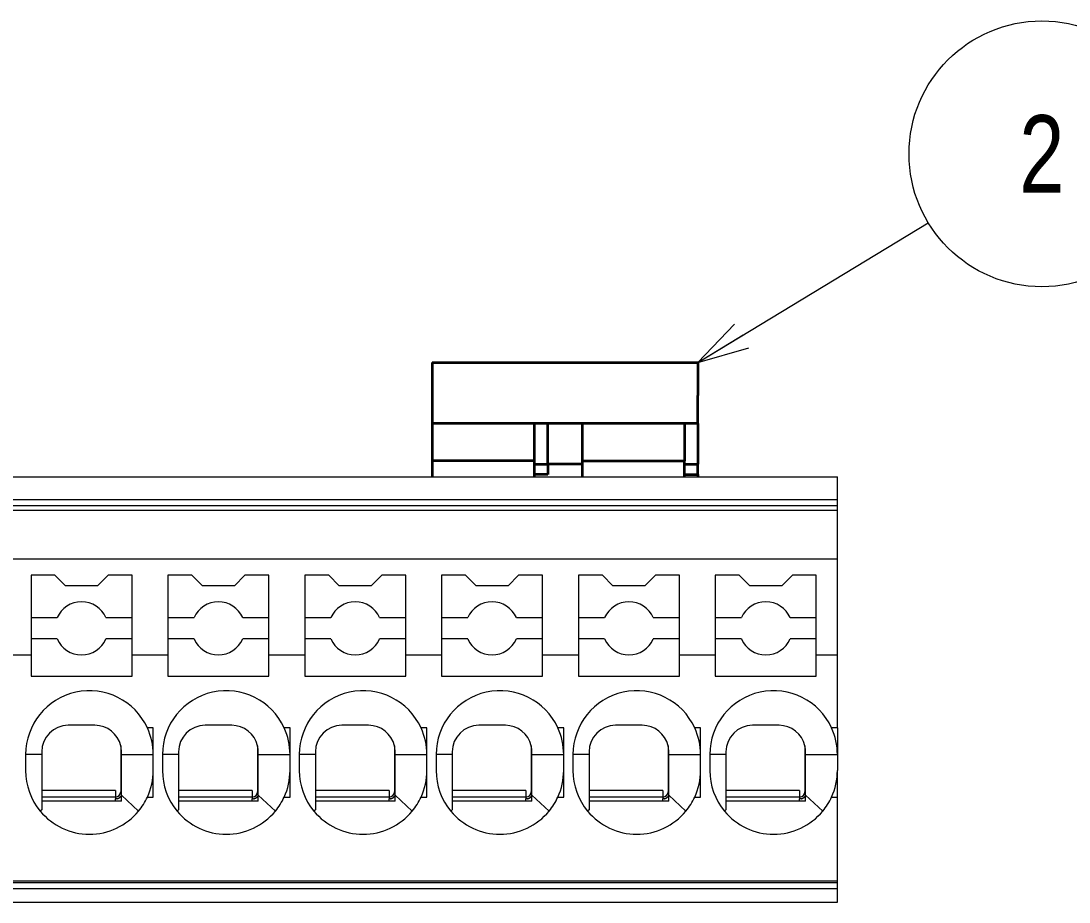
# Model space of a CAD drawing. Header units: millimetres. Extents: x 7 to 413, y 10 to 287.
# Drawn here: x 327.26 to 366.71, y 175.82 to 208.97 of the extents above; entities that cross this region are included whole.
import ezdxf
from ezdxf.enums import TextEntityAlignment as Align

# ---------------------------------------------------------------- set-up
doc = ezdxf.new("R2010")
doc.units = ezdxf.units.MM
doc.layers.add('1', color=7, linetype='Continuous')
doc.layers.add('GR01_バルーン', color=7, linetype='Continuous')
doc.styles.add('HG丸ｺﾞｼｯｸM-PRO', font='')
doc.styles.get('HG丸ｺﾞｼｯｸM-PRO').set_extended_font_data('HG丸ｺﾞｼｯｸM-PRO')

# ---------------------------------------------------------------- blocks, each defined once
blk = doc.blocks.new('FXTIP_ARROW_S')
at = {"color": 0, "linetype": 'Continuous', "lineweight": -2}
for q in [(-0.966, 0.259), (-1, 0), (-0.966, -0.259)]:
    blk.add_line((0, 0), q, dxfattribs=at)
blk = doc.blocks.new('BLKF033')
at = {"layer": '1', "color": 7, "linetype": 'Continuous', "lineweight": 13}
for p, q in [((291.039, 191.819), (357.989, 191.819)), ((357.989, 190.959), (357.989, 191.819)), ((291.039, 190.959), (357.989, 190.959)), ((357.989, 190.743), (357.989, 190.959)), ((291.039, 190.743), (357.989, 190.743)), ((291.039, 190.56), (357.989, 190.56)), ((357.989, 190.56), (357.989, 190.743)), ((357.989, 188.719), (357.989, 190.56)), ((357.989, 188.719), (291.039, 188.719)), ((357.989, 185.112), (357.989, 188.719)), ((328.544, 188.119), (327.644, 188.119)), ((327.644, 188.119), (327.644, 186.519)), ((328.944, 187.719), (328.544, 188.119)), ((330.544, 188.119), (330.144, 187.719)), ((331.444, 188.119), (330.544, 188.119)), ((331.444, 186.519), (331.444, 188.119)), ((332.794, 188.119), (332.794, 186.519)), ((333.694, 188.119), (332.794, 188.119)), ((334.094, 187.719), (333.694, 188.119)), ((335.694, 188.119), (335.294, 187.719)), ((336.594, 188.119), (335.694, 188.119)), ((336.594, 186.519), (336.594, 188.119)), ((337.944, 188.119), (337.944, 186.519)), ((338.844, 188.119), (337.944, 188.119)), ((339.244, 187.719), (338.844, 188.119)), ((340.844, 188.119), (340.444, 187.719)), ((341.744, 188.119), (340.844, 188.119)), ((341.744, 186.519), (341.744, 188.119)), ((343.094, 188.119), (343.094, 186.519)), ((343.994, 188.119), (343.094, 188.119)), ((344.394, 187.719), (343.994, 188.119)), ((345.994, 188.119), (345.594, 187.719)), ((346.894, 188.119), (345.994, 188.119)), ((346.894, 186.519), (346.894, 188.119)), ((348.244, 188.119), (348.244, 186.519)), ((349.144, 188.119), (348.244, 188.119)), ((349.544, 187.719), (349.144, 188.119)), ((351.144, 188.119), (350.744, 187.719)), ((352.044, 188.119), (351.144, 188.119)), ((352.044, 186.519), (352.044, 188.119)), ((353.394, 188.119), (353.394, 186.519)), ((354.294, 188.119), (353.394, 188.119)), ((354.694, 187.719), (354.294, 188.119)), ((356.294, 188.119), (355.894, 187.719)), ((357.194, 188.119), (356.294, 188.119)), ((357.194, 186.519), (357.194, 188.119)), ((330.144, 187.719), (328.944, 187.719)), ((335.294, 187.719), (334.094, 187.719)), ((340.444, 187.719), (339.244, 187.719)), ((345.594, 187.719), (344.394, 187.719)), ((350.744, 187.719), (349.544, 187.719)), ((355.894, 187.719), (354.694, 187.719)), ((327.644, 186.519), (328.627, 186.519)), ((327.644, 186.519), (327.644, 185.719)), ((330.46, 186.519), (331.444, 186.519)), ((331.444, 185.719), (331.444, 186.519)), ((332.794, 186.519), (332.794, 185.719)), ((332.794, 186.519), (333.777, 186.519)), ((335.61, 186.519), (336.594, 186.519)), ((336.594, 185.719), (336.594, 186.519)), ((337.944, 186.519), (337.944, 185.719)), ((337.944, 186.519), (338.927, 186.519)), ((340.76, 186.519), (341.744, 186.519)), ((341.744, 185.719), (341.744, 186.519)), ((343.094, 186.519), (344.077, 186.519)), ((343.094, 186.519), (343.094, 185.719)), ((345.91, 186.519), (346.894, 186.519)), ((346.894, 185.719), (346.894, 186.519)), ((348.244, 186.519), (348.244, 185.719)), ((348.244, 186.519), (349.227, 186.519)), ((351.06, 186.519), (352.044, 186.519)), ((352.044, 185.719), (352.044, 186.519)), ((353.394, 186.519), (353.394, 185.719)), ((353.394, 186.519), (354.377, 186.519)), ((356.21, 186.519), (357.194, 186.519)), ((357.194, 185.719), (357.194, 186.519)), ((328.627, 185.719), (327.644, 185.719)), ((327.644, 185.719), (327.644, 185.112)), ((331.444, 185.719), (330.46, 185.719)), ((331.444, 185.112), (331.444, 185.719)), ((332.794, 185.719), (332.794, 185.112)), ((333.777, 185.719), (332.794, 185.719)), ((336.594, 185.719), (335.61, 185.719)), ((336.594, 185.112), (336.594, 185.719)), ((337.944, 185.719), (337.944, 185.112)), ((338.927, 185.719), (337.944, 185.719)), ((341.744, 185.719), (340.76, 185.719)), ((341.744, 185.112), (341.744, 185.719)), ((343.094, 185.719), (343.094, 185.112)), ((344.077, 185.719), (343.094, 185.719)), ((346.894, 185.719), (345.91, 185.719)), ((346.894, 185.112), (346.894, 185.719)), ((348.244, 185.719), (348.244, 185.112)), ((349.227, 185.719), (348.244, 185.719)), ((352.044, 185.719), (351.06, 185.719)), ((352.044, 185.112), (352.044, 185.719)), ((353.394, 185.719), (353.394, 185.112)), ((354.377, 185.719), (353.394, 185.719)), ((357.194, 185.719), (356.21, 185.719)), ((357.194, 185.112), (357.194, 185.719)), ((327.644, 185.112), (326.294, 185.112)), ((327.644, 185.112), (327.644, 184.319)), ((332.794, 185.112), (331.444, 185.112)), ((331.444, 184.319), (331.444, 185.112)), ((332.794, 185.112), (332.794, 184.319)), ((337.944, 185.112), (336.594, 185.112)), ((336.594, 184.319), (336.594, 185.112)), ((337.944, 185.112), (337.944, 184.319)), ((343.094, 185.112), (341.744, 185.112)), ((341.744, 184.319), (341.744, 185.112)), ((343.094, 185.112), (343.094, 184.319)), ((348.244, 185.112), (346.894, 185.112)), ((346.894, 184.319), (346.894, 185.112)), ((348.244, 185.112), (348.244, 184.319)), ((352.044, 184.319), (352.044, 185.112)), ((353.394, 185.112), (352.044, 185.112)), ((353.394, 185.112), (353.394, 184.319)), ((357.989, 185.112), (357.194, 185.112)), ((357.194, 184.319), (357.194, 185.112)), ((357.989, 182.369), (357.989, 185.112)), ((327.644, 184.319), (331.444, 184.319)), ((332.794, 184.319), (336.594, 184.319)), ((337.944, 184.319), (341.744, 184.319)), ((343.094, 184.319), (346.894, 184.319)), ((348.244, 184.319), (352.044, 184.319)), ((353.394, 184.319), (357.194, 184.319)), ((330.044, 182.469), (329.044, 182.469)), ((332.239, 182.369), (332.02, 182.369)), ((332.239, 181.369), (332.239, 182.369)), ((335.194, 182.469), (334.194, 182.469)), ((337.389, 182.369), (337.17, 182.369)), ((337.389, 181.369), (337.389, 182.369)), ((340.344, 182.469), (339.344, 182.469)), ((342.539, 182.369), (342.32, 182.369)), ((342.539, 181.369), (342.539, 182.369)), ((345.494, 182.469), (344.494, 182.469)), ((347.689, 182.369), (347.47, 182.369)), ((347.689, 181.369), (347.689, 182.369)), ((350.644, 182.469), (349.644, 182.469)), ((352.839, 182.369), (352.62, 182.369)), ((352.839, 181.369), (352.839, 182.369)), ((355.794, 182.469), (354.794, 182.469)), ((357.989, 182.369), (357.77, 182.369)), ((357.989, 182.369), (357.989, 181.369)), ((331.019, 181.691), (331.019, 179.969)), ((336.169, 181.691), (336.169, 179.969)), ((341.319, 181.691), (341.319, 179.969)), ((346.469, 181.691), (346.469, 179.969)), ((351.619, 181.691), (351.619, 179.969)), ((356.769, 181.691), (356.769, 179.969)), ((327.439, 181.369), (327.439, 180.769)), ((328.044, 181.369), (328.044, 180.019)), ((331.044, 179.969), (331.044, 181.369)), ((332.239, 180.769), (332.239, 181.369)), ((332.589, 181.369), (332.589, 180.769)), ((333.194, 181.369), (333.194, 180.019)), ((336.194, 179.969), (336.194, 181.369)), ((337.389, 180.769), (337.389, 181.369)), ((337.739, 181.369), (337.739, 180.769)), ((338.344, 181.369), (338.344, 180.019)), ((341.344, 179.969), (341.344, 181.369)), ((342.539, 180.769), (342.539, 181.369)), ((342.889, 181.369), (342.889, 180.769)), ((343.494, 181.369), (343.494, 180.019)), ((346.494, 179.969), (346.494, 181.369)), ((347.689, 180.769), (347.689, 181.369)), ((348.039, 181.369), (348.039, 180.769)), ((348.644, 181.369), (348.644, 180.019)), ((351.644, 179.969), (351.644, 181.369)), ((352.839, 180.769), (352.839, 181.369)), ((353.189, 181.369), (353.189, 180.769)), ((353.794, 181.369), (353.794, 180.019)), ((356.794, 179.969), (356.794, 181.369)), ((357.989, 181.369), (357.989, 180.769)), ((332.239, 179.769), (332.239, 180.769)), ((337.389, 179.769), (337.389, 180.769)), ((342.539, 179.769), (342.539, 180.769)), ((347.689, 179.769), (347.689, 180.769)), ((352.839, 179.769), (352.839, 180.769)), ((357.989, 179.769), (357.989, 180.769)), ((330.819, 180.019), (328.044, 180.019)), ((328.044, 180.019), (328.044, 179.773)), ((330.819, 180.019), (330.819, 179.773)), ((331.044, 179.969), (331.019, 179.969)), ((331.044, 179.834), (331.044, 179.969)), ((335.969, 180.019), (333.194, 180.019)), ((333.194, 180.019), (333.194, 179.773)), ((335.969, 180.019), (335.969, 179.773)), ((336.194, 179.969), (336.169, 179.969)), ((336.194, 179.834), (336.194, 179.969)), ((341.119, 180.019), (338.344, 180.019)), ((338.344, 180.019), (338.344, 179.773)), ((341.119, 180.019), (341.119, 179.773)), ((341.344, 179.969), (341.319, 179.969)), ((341.344, 179.834), (341.344, 179.969)), ((346.269, 180.019), (343.494, 180.019)), ((343.494, 180.019), (343.494, 179.773)), ((346.269, 180.019), (346.269, 179.773)), ((346.494, 179.969), (346.469, 179.969)), ((346.494, 179.834), (346.494, 179.969)), ((351.419, 180.019), (348.644, 180.019)), ((348.644, 180.019), (348.644, 179.773)), ((351.419, 180.019), (351.419, 179.773)), ((351.644, 179.969), (351.619, 179.969)), ((351.644, 179.834), (351.644, 179.969)), ((356.569, 180.019), (353.794, 180.019)), ((353.794, 180.019), (353.794, 179.773)), ((356.569, 180.019), (356.569, 179.773)), ((356.794, 179.969), (356.769, 179.969)), ((356.794, 179.834), (356.794, 179.969)), ((328.044, 179.773), (328.044, 179.769)), ((330.819, 179.769), (328.044, 179.769)), ((328.044, 179.769), (328.044, 179.619)), ((328.044, 179.619), (328.044, 179.291)), ((330.819, 179.619), (328.044, 179.619)), ((330.819, 179.773), (330.819, 179.769)), ((330.819, 179.769), (330.819, 179.7)), ((331.044, 179.619), (330.819, 179.619)), ((331.044, 179.822), (331.044, 179.834)), ((331.689, 179.24), (331.044, 179.834)), ((331.044, 179.619), (331.044, 179.822)), ((332.02, 179.769), (332.239, 179.769)), ((333.194, 179.773), (333.194, 179.769)), ((335.969, 179.769), (333.194, 179.769)), ((333.194, 179.769), (333.194, 179.619)), ((333.194, 179.619), (333.194, 179.291)), ((335.969, 179.619), (333.194, 179.619)), ((335.969, 179.773), (335.969, 179.769)), ((335.969, 179.769), (335.969, 179.7)), ((336.194, 179.619), (335.969, 179.619)), ((336.194, 179.822), (336.194, 179.834)), ((336.839, 179.24), (336.194, 179.834)), ((336.194, 179.619), (336.194, 179.822)), ((337.17, 179.769), (337.389, 179.769)), ((338.344, 179.773), (338.344, 179.769)), ((341.119, 179.769), (338.344, 179.769)), ((338.344, 179.769), (338.344, 179.619)), ((338.344, 179.619), (338.344, 179.291)), ((341.119, 179.619), (338.344, 179.619)), ((341.119, 179.773), (341.119, 179.769)), ((341.119, 179.769), (341.119, 179.7)), ((341.344, 179.619), (341.119, 179.619)), ((341.344, 179.822), (341.344, 179.834)), ((341.989, 179.24), (341.344, 179.834)), ((341.344, 179.619), (341.344, 179.822)), ((342.32, 179.769), (342.539, 179.769)), ((343.494, 179.773), (343.494, 179.769)), ((346.269, 179.769), (343.494, 179.769)), ((343.494, 179.769), (343.494, 179.619)), ((346.269, 179.619), (343.494, 179.619)), ((343.494, 179.619), (343.494, 179.291)), ((346.269, 179.773), (346.269, 179.769)), ((346.269, 179.769), (346.269, 179.7)), ((346.494, 179.619), (346.269, 179.619)), ((346.494, 179.822), (346.494, 179.834)), ((347.139, 179.24), (346.494, 179.834)), ((346.494, 179.619), (346.494, 179.822)), ((347.47, 179.769), (347.689, 179.769)), ((348.644, 179.773), (348.644, 179.769)), ((351.419, 179.769), (348.644, 179.769)), ((348.644, 179.769), (348.644, 179.619)), ((348.644, 179.619), (348.644, 179.291)), ((351.419, 179.619), (348.644, 179.619)), ((351.419, 179.773), (351.419, 179.769)), ((351.419, 179.769), (351.419, 179.7)), ((351.644, 179.619), (351.419, 179.619)), ((351.644, 179.822), (351.644, 179.834)), ((352.289, 179.24), (351.644, 179.834)), ((351.644, 179.619), (351.644, 179.822)), ((352.62, 179.769), (352.839, 179.769)), ((353.794, 179.773), (353.794, 179.769)), ((356.569, 179.769), (353.794, 179.769)), ((353.794, 179.769), (353.794, 179.619)), ((353.794, 179.619), (353.794, 179.291)), ((356.569, 179.619), (353.794, 179.619)), ((356.569, 179.773), (356.569, 179.769)), ((356.569, 179.769), (356.569, 179.7)), ((356.794, 179.619), (356.569, 179.619)), ((356.794, 179.822), (356.794, 179.834)), ((357.439, 179.24), (356.794, 179.834)), ((356.794, 179.619), (356.794, 179.822)), ((357.77, 179.769), (357.989, 179.769)), ((357.989, 176.611), (357.989, 179.769)), ((328.044, 179.291), (327.989, 179.24)), ((333.194, 179.291), (333.139, 179.24)), ((338.344, 179.291), (338.289, 179.24)), ((343.494, 179.291), (343.439, 179.24)), ((348.644, 179.291), (348.589, 179.24)), ((353.794, 179.291), (353.739, 179.24)), ((291.039, 176.611), (357.989, 176.611)), ((291.039, 176.548), (357.989, 176.548)), ((291.039, 176.333), (357.989, 176.333)), ((357.989, 176.548), (357.989, 176.611)), ((357.989, 176.333), (357.989, 176.548)), ((357.989, 175.819), (357.989, 176.333)), ((291.039, 175.819), (357.989, 175.819))]:
    blk.add_line(p, q, dxfattribs=at)
at = {"layer": '1', "color": 2, "linetype": 'Continuous', "lineweight": 13}
for p, q in [((328.044, 181.369), (327.439, 181.369)), ((331.044, 181.369), (332.239, 181.369)), ((333.194, 181.369), (332.589, 181.369)), ((336.194, 181.369), (337.389, 181.369)), ((338.344, 181.369), (337.739, 181.369)), ((341.344, 181.369), (342.539, 181.369)), ((343.494, 181.369), (342.889, 181.369)), ((346.494, 181.369), (347.689, 181.369)), ((348.644, 181.369), (348.039, 181.369)), ((351.644, 181.369), (352.839, 181.369)), ((353.794, 181.369), (353.189, 181.369)), ((356.794, 181.369), (357.989, 181.369)), ((328.044, 179.773), (330.819, 179.773)), ((333.194, 179.773), (335.969, 179.773)), ((338.344, 179.773), (341.119, 179.773)), ((343.494, 179.773), (346.269, 179.773)), ((348.644, 179.773), (351.419, 179.773)), ((353.794, 179.773), (356.569, 179.773))]:
    blk.add_line(p, q, dxfattribs=at)
at = {"layer": '1', "color": 7, "linetype": 'Continuous', "lineweight": 13}
for centre, radius, start, end in [((329.544, 186.119), 1, 23.5782, 156.4218), ((334.694, 186.119), 1, 23.5782, 156.4218), ((339.844, 186.119), 1, 23.5782, 156.4218), ((344.994, 186.119), 1, 23.5782, 156.4218), ((350.144, 186.119), 1, 23.5782, 156.4218), ((355.294, 186.119), 1, 23.5782, 156.4218), ((329.544, 186.119), 1, 203.5782, 336.4218), ((334.694, 186.119), 1, 203.5782, 336.4218), ((339.844, 186.119), 1, 203.5782, 336.4218), ((344.994, 186.119), 1, 203.5782, 336.4218), ((350.144, 186.119), 1, 203.5782, 336.4218), ((355.294, 186.119), 1, 203.5782, 336.4218), ((329.839, 181.369), 2.4, 24.6243, 180), ((334.989, 181.369), 2.4, 24.6243, 180), ((340.139, 181.369), 2.4, 24.6243, 180), ((345.289, 181.369), 2.4, 24.6243, 180), ((350.439, 181.369), 2.4, 24.6243, 180), ((355.589, 181.369), 2.4, 24.6243, 180), ((329.044, 181.469), 1, 90, 180), ((330.044, 181.469), 1, 12.8386, 90), ((329.839, 181.369), 2.4, 0, 24.6243), ((334.194, 181.469), 1, 90, 180), ((335.194, 181.469), 1, 12.8386, 90), ((334.989, 181.369), 2.4, 0, 24.6243), ((339.344, 181.469), 1, 90, 180), ((340.344, 181.469), 1, 12.8386, 90), ((340.139, 181.369), 2.4, 0, 24.6243), ((344.494, 181.469), 1, 90, 180), ((345.494, 181.469), 1, 12.8386, 90), ((345.289, 181.369), 2.4, 0, 24.6243), ((349.644, 181.469), 1, 90, 180), ((350.644, 181.469), 1, 12.8386, 90), ((350.439, 181.369), 2.4, 0, 24.6243), ((354.794, 181.469), 1, 90, 180), ((355.794, 181.469), 1, 12.8386, 90), ((355.589, 181.369), 2.4, 0, 24.6243), ((330.044, 181.469), 1, 0, 12.8386), ((335.194, 181.469), 1, 0, 12.8386), ((340.344, 181.469), 1, 0, 12.8386), ((345.494, 181.469), 1, 0, 12.8386), ((350.644, 181.469), 1, 0, 12.8386), ((355.794, 181.469), 1, 0, 12.8386), ((329.839, 180.769), 2.4, 180, 219.5698), ((329.839, 180.769), 2.4, 335.3757, 0), ((334.989, 180.769), 2.4, 180, 219.5698), ((334.989, 180.769), 2.4, 335.3757, 0), ((340.139, 180.769), 2.4, 180, 219.5698), ((340.139, 180.769), 2.4, 335.3757, 0), ((345.289, 180.769), 2.4, 180, 219.5698), ((345.289, 180.769), 2.4, 335.3757, 0), ((350.439, 180.769), 2.4, 180, 219.5698), ((350.439, 180.769), 2.4, 335.3757, 0), ((355.589, 180.769), 2.4, 180, 219.5698), ((355.589, 180.769), 2.4, 335.3757, 0), ((330.819, 179.969), 0.2, 270, 0), ((335.969, 179.969), 0.2, 270, 0), ((341.119, 179.969), 0.2, 270, 0), ((346.269, 179.969), 0.2, 270, 0), ((351.419, 179.969), 0.2, 270, 0), ((356.569, 179.969), 0.2, 270, 0), ((329.839, 180.769), 2.4, 320.4302, 335.3757), ((334.989, 180.769), 2.4, 320.4302, 335.3757), ((340.139, 180.769), 2.4, 320.4302, 335.3757), ((345.289, 180.769), 2.4, 320.4302, 335.3757), ((350.439, 180.769), 2.4, 320.4302, 335.3757), ((355.589, 180.769), 2.4, 320.4302, 335.3757), ((329.839, 180.769), 2.4, 219.5698, 320.4302), ((334.989, 180.769), 2.4, 219.5698, 320.4302), ((340.139, 180.769), 2.4, 219.5698, 320.4302), ((345.289, 180.769), 2.4, 219.5698, 320.4302), ((350.439, 180.769), 2.4, 219.5698, 320.4302), ((355.589, 180.769), 2.4, 219.5698, 320.4302)]:
    blk.add_arc(centre, radius, start, end, dxfattribs=at)
for points, knots in [([(328.044, 181.469), (328.044, 181.461), (328.044, 181.444), (328.044, 181.419), (328.044, 181.394), (328.044, 181.377), (328.044, 181.369)], [0, 0, 0, 0, 0.02490892, 0.04986087, 0.07492311, 0.1, 0.1, 0.1, 0.1]), ([(331.044, 181.369), (331.044, 181.378), (331.044, 181.394), (331.044, 181.419), (331.044, 181.444), (331.044, 181.461), (331.044, 181.469)], [0, 0, 0, 0, 0.02513732, 0.05024204, 0.07516802, 0.1, 0.1, 0.1, 0.1]), ([(333.194, 181.469), (333.194, 181.461), (333.194, 181.444), (333.194, 181.419), (333.194, 181.394), (333.194, 181.377), (333.194, 181.369)], [0, 0, 0, 0, 0.02490892, 0.04986087, 0.07492311, 0.1, 0.1, 0.1, 0.1]), ([(336.194, 181.369), (336.194, 181.378), (336.194, 181.394), (336.194, 181.419), (336.194, 181.444), (336.194, 181.461), (336.194, 181.469)], [0, 0, 0, 0, 0.02513732, 0.05024204, 0.07516802, 0.1, 0.1, 0.1, 0.1]), ([(338.344, 181.469), (338.344, 181.461), (338.344, 181.444), (338.344, 181.419), (338.344, 181.394), (338.344, 181.377), (338.344, 181.369)], [0, 0, 0, 0, 0.02490892, 0.04986087, 0.07492311, 0.1, 0.1, 0.1, 0.1]), ([(341.344, 181.369), (341.344, 181.378), (341.344, 181.394), (341.344, 181.419), (341.344, 181.444), (341.344, 181.461), (341.344, 181.469)], [0, 0, 0, 0, 0.02513732, 0.05024204, 0.07516802, 0.1, 0.1, 0.1, 0.1]), ([(343.494, 181.469), (343.494, 181.461), (343.494, 181.444), (343.494, 181.419), (343.494, 181.394), (343.494, 181.377), (343.494, 181.369)], [0, 0, 0, 0, 0.02490892, 0.04986087, 0.07492311, 0.1, 0.1, 0.1, 0.1]), ([(346.494, 181.369), (346.494, 181.378), (346.494, 181.394), (346.494, 181.419), (346.494, 181.444), (346.494, 181.461), (346.494, 181.469)], [0, 0, 0, 0, 0.02513732, 0.05024204, 0.07516802, 0.1, 0.1, 0.1, 0.1]), ([(348.644, 181.469), (348.644, 181.461), (348.644, 181.444), (348.644, 181.419), (348.644, 181.394), (348.644, 181.377), (348.644, 181.369)], [0, 0, 0, 0, 0.02490892, 0.04986087, 0.07492311, 0.1, 0.1, 0.1, 0.1]), ([(351.644, 181.369), (351.644, 181.378), (351.644, 181.394), (351.644, 181.419), (351.644, 181.444), (351.644, 181.461), (351.644, 181.469)], [0, 0, 0, 0, 0.02513732, 0.05024204, 0.07516802, 0.1, 0.1, 0.1, 0.1]), ([(353.794, 181.469), (353.794, 181.461), (353.794, 181.444), (353.794, 181.419), (353.794, 181.394), (353.794, 181.377), (353.794, 181.369)], [0, 0, 0, 0, 0.02490892, 0.04986087, 0.07492311, 0.1, 0.1, 0.1, 0.1]), ([(356.794, 181.369), (356.794, 181.378), (356.794, 181.394), (356.794, 181.419), (356.794, 181.444), (356.794, 181.461), (356.794, 181.469)], [0, 0, 0, 0, 0.02513732, 0.05024204, 0.07516802, 0.1, 0.1, 0.1, 0.1]), ([(330.871, 179.705), (330.866, 179.704), (330.858, 179.703), (330.847, 179.702), (330.838, 179.701), (330.833, 179.701), (330.828, 179.7), (330.825, 179.7), (330.822, 179.7), (330.82, 179.7), (330.819, 179.7)], [0, 0, 0, 0, 0.01384211, 0.02609884, 0.03273761, 0.0391508, 0.04267388, 0.04567695, 0.04946431, 0.05220161, 0.05220161, 0.05220161, 0.05220161]), ([(330.871, 179.705), (330.871, 179.705), (330.871, 179.705), (330.873, 179.706), (330.877, 179.706), (330.882, 179.708), (330.888, 179.709), (330.894, 179.711), (330.9, 179.712), (330.905, 179.714), (330.911, 179.716), (330.916, 179.718), (330.921, 179.72), (330.927, 179.723), (330.932, 179.725), (330.937, 179.728), (330.943, 179.73), (330.949, 179.733), (330.954, 179.736), (330.959, 179.74), (330.965, 179.743), (330.97, 179.746), (330.975, 179.75), (330.98, 179.754), (330.985, 179.757), (330.99, 179.761), (330.995, 179.765), (330.999, 179.77), (331.004, 179.774), (331.008, 179.778), (331.013, 179.783), (331.017, 179.787), (331.021, 179.792), (331.025, 179.797), (331.029, 179.801), (331.033, 179.806), (331.037, 179.811), (331.04, 179.816), (331.043, 179.82), (331.044, 179.822)], [0, 0, 0, 0, 0.0001011, 0.0002022, 0.0061405, 0.0120787, 0.018017, 0.0239553, 0.0298936, 0.0358319, 0.0415563, 0.0472808, 0.0530052, 0.0587296, 0.0644541, 0.0706959, 0.0769378, 0.0831796, 0.0894214, 0.0956632, 0.1019051, 0.1081469, 0.1143887, 0.1206305, 0.1268724, 0.1331142, 0.1393561, 0.1455979, 0.1518397, 0.1580816, 0.1643234, 0.1705652, 0.1768071, 0.1830489, 0.1892908, 0.1955326, 0.2017744, 0.2080162, 0.2142581, 0.2142581, 0.2142581, 0.2142581]), ([(336.021, 179.705), (336.016, 179.704), (336.008, 179.703), (335.997, 179.702), (335.988, 179.701), (335.983, 179.701), (335.979, 179.7), (335.977, 179.7), (335.974, 179.7), (335.972, 179.7), (335.97, 179.7), (335.969, 179.7)], [0, 0, 0, 0, 0.01384211, 0.02609884, 0.03273761, 0.0391508, 0.04215779, 0.04444388, 0.04567696, 0.04946432, 0.05220162, 0.05220162, 0.05220162, 0.05220162]), ([(336.021, 179.705), (336.021, 179.705), (336.021, 179.705), (336.023, 179.706), (336.027, 179.706), (336.032, 179.708), (336.038, 179.709), (336.044, 179.711), (336.05, 179.712), (336.055, 179.714), (336.061, 179.716), (336.066, 179.718), (336.071, 179.72), (336.077, 179.723), (336.082, 179.725), (336.087, 179.728), (336.093, 179.73), (336.099, 179.733), (336.104, 179.736), (336.109, 179.74), (336.115, 179.743), (336.12, 179.746), (336.125, 179.75), (336.13, 179.754), (336.135, 179.757), (336.14, 179.761), (336.145, 179.765), (336.149, 179.77), (336.154, 179.774), (336.158, 179.778), (336.163, 179.783), (336.167, 179.787), (336.171, 179.792), (336.175, 179.797), (336.179, 179.801), (336.183, 179.806), (336.187, 179.811), (336.19, 179.816), (336.193, 179.82), (336.194, 179.822)], [0, 0, 0, 0, 0.0001011, 0.0002022, 0.0061405, 0.0120787, 0.018017, 0.0239553, 0.0298936, 0.0358319, 0.0415563, 0.0472808, 0.0530052, 0.0587296, 0.0644541, 0.0706959, 0.0769378, 0.0831796, 0.0894214, 0.0956632, 0.1019051, 0.1081469, 0.1143887, 0.1206305, 0.1268724, 0.1331142, 0.1393561, 0.1455979, 0.1518397, 0.1580816, 0.1643234, 0.1705652, 0.1768071, 0.1830489, 0.1892908, 0.1955326, 0.2017744, 0.2080162, 0.2142581, 0.2142581, 0.2142581, 0.2142581]), ([(341.171, 179.705), (341.166, 179.704), (341.158, 179.703), (341.147, 179.702), (341.138, 179.701), (341.133, 179.701), (341.129, 179.7), (341.127, 179.7), (341.124, 179.7), (341.122, 179.7), (341.12, 179.7), (341.119, 179.7)], [0, 0, 0, 0, 0.01384211, 0.02609884, 0.03273761, 0.0391508, 0.04215779, 0.04444388, 0.04567696, 0.04946432, 0.05220162, 0.05220162, 0.05220162, 0.05220162]), ([(341.171, 179.705), (341.171, 179.705), (341.171, 179.705), (341.173, 179.706), (341.177, 179.706), (341.182, 179.708), (341.188, 179.709), (341.194, 179.711), (341.2, 179.712), (341.205, 179.714), (341.211, 179.716), (341.216, 179.718), (341.221, 179.72), (341.227, 179.723), (341.232, 179.725), (341.237, 179.728), (341.243, 179.73), (341.249, 179.733), (341.254, 179.736), (341.259, 179.74), (341.265, 179.743), (341.27, 179.746), (341.275, 179.75), (341.28, 179.754), (341.285, 179.757), (341.29, 179.761), (341.295, 179.765), (341.299, 179.77), (341.304, 179.774), (341.308, 179.778), (341.313, 179.783), (341.317, 179.787), (341.321, 179.792), (341.325, 179.797), (341.329, 179.801), (341.333, 179.806), (341.337, 179.811), (341.34, 179.816), (341.343, 179.82), (341.344, 179.822)], [0, 0, 0, 0, 0.0001011, 0.0002022, 0.0061405, 0.0120787, 0.018017, 0.0239553, 0.0298936, 0.0358319, 0.0415563, 0.0472808, 0.0530052, 0.0587296, 0.0644541, 0.0706959, 0.0769378, 0.0831796, 0.0894214, 0.0956632, 0.1019051, 0.1081469, 0.1143887, 0.1206305, 0.1268724, 0.1331142, 0.1393561, 0.1455979, 0.1518397, 0.1580816, 0.1643234, 0.1705652, 0.1768071, 0.1830489, 0.1892908, 0.1955326, 0.2017744, 0.2080162, 0.2142581, 0.2142581, 0.2142581, 0.2142581]), ([(346.321, 179.705), (346.316, 179.704), (346.308, 179.703), (346.297, 179.702), (346.288, 179.701), (346.283, 179.701), (346.278, 179.7), (346.275, 179.7), (346.272, 179.7), (346.27, 179.7), (346.269, 179.7)], [0, 0, 0, 0, 0.01384211, 0.02609884, 0.03273761, 0.0391508, 0.04267388, 0.04567695, 0.04946431, 0.05220161, 0.05220161, 0.05220161, 0.05220161]), ([(346.321, 179.705), (346.321, 179.705), (346.321, 179.705), (346.323, 179.706), (346.327, 179.706), (346.332, 179.708), (346.338, 179.709), (346.344, 179.711), (346.35, 179.712), (346.355, 179.714), (346.361, 179.716), (346.366, 179.718), (346.371, 179.72), (346.377, 179.723), (346.382, 179.725), (346.387, 179.728), (346.393, 179.73), (346.399, 179.733), (346.404, 179.736), (346.409, 179.74), (346.415, 179.743), (346.42, 179.746), (346.425, 179.75), (346.43, 179.754), (346.435, 179.757), (346.44, 179.761), (346.445, 179.765), (346.449, 179.77), (346.454, 179.774), (346.458, 179.778), (346.463, 179.783), (346.467, 179.787), (346.471, 179.792), (346.475, 179.797), (346.479, 179.801), (346.483, 179.806), (346.487, 179.811), (346.49, 179.816), (346.493, 179.82), (346.494, 179.822)], [0, 0, 0, 0, 0.0001011, 0.0002022, 0.0061405, 0.0120787, 0.018017, 0.0239553, 0.0298936, 0.0358319, 0.0415563, 0.0472808, 0.0530052, 0.0587296, 0.0644541, 0.0706959, 0.0769378, 0.0831796, 0.0894214, 0.0956632, 0.1019051, 0.1081469, 0.1143887, 0.1206305, 0.1268724, 0.1331142, 0.1393561, 0.1455979, 0.1518397, 0.1580816, 0.1643234, 0.1705652, 0.1768071, 0.1830489, 0.1892908, 0.1955326, 0.2017744, 0.2080162, 0.2142581, 0.2142581, 0.2142581, 0.2142581]), ([(351.471, 179.705), (351.466, 179.704), (351.458, 179.703), (351.447, 179.702), (351.438, 179.701), (351.433, 179.701), (351.429, 179.7), (351.427, 179.7), (351.424, 179.7), (351.422, 179.7), (351.42, 179.7), (351.419, 179.7)], [0, 0, 0, 0, 0.01384211, 0.02609884, 0.03273761, 0.0391508, 0.04215779, 0.04444388, 0.04567696, 0.04946432, 0.05220162, 0.05220162, 0.05220162, 0.05220162]), ([(351.471, 179.705), (351.471, 179.705), (351.471, 179.705), (351.473, 179.706), (351.477, 179.706), (351.482, 179.708), (351.488, 179.709), (351.494, 179.711), (351.5, 179.712), (351.505, 179.714), (351.511, 179.716), (351.516, 179.718), (351.521, 179.72), (351.527, 179.723), (351.532, 179.725), (351.537, 179.728), (351.543, 179.73), (351.549, 179.733), (351.554, 179.736), (351.559, 179.74), (351.565, 179.743), (351.57, 179.746), (351.575, 179.75), (351.58, 179.754), (351.585, 179.757), (351.59, 179.761), (351.595, 179.765), (351.599, 179.77), (351.604, 179.774), (351.608, 179.778), (351.613, 179.783), (351.617, 179.787), (351.621, 179.792), (351.625, 179.797), (351.629, 179.801), (351.633, 179.806), (351.637, 179.811), (351.64, 179.816), (351.643, 179.82), (351.644, 179.822)], [0, 0, 0, 0, 0.0001011, 0.0002022, 0.0061405, 0.0120787, 0.018017, 0.0239553, 0.0298936, 0.0358319, 0.0415563, 0.0472808, 0.0530052, 0.0587296, 0.0644541, 0.0706959, 0.0769378, 0.0831796, 0.0894214, 0.0956632, 0.1019051, 0.1081469, 0.1143887, 0.1206305, 0.1268724, 0.1331142, 0.1393561, 0.1455979, 0.1518397, 0.1580816, 0.1643234, 0.1705652, 0.1768071, 0.1830489, 0.1892908, 0.1955326, 0.2017744, 0.2080162, 0.2142581, 0.2142581, 0.2142581, 0.2142581]), ([(356.621, 179.705), (356.616, 179.704), (356.608, 179.703), (356.597, 179.702), (356.588, 179.701), (356.583, 179.701), (356.579, 179.7), (356.577, 179.7), (356.574, 179.7), (356.572, 179.7), (356.57, 179.7), (356.569, 179.7)], [0, 0, 0, 0, 0.01384211, 0.02609884, 0.03273761, 0.0391508, 0.04215779, 0.04444388, 0.04567696, 0.04946432, 0.05220162, 0.05220162, 0.05220162, 0.05220162]), ([(356.621, 179.705), (356.621, 179.705), (356.621, 179.705), (356.623, 179.706), (356.627, 179.706), (356.632, 179.708), (356.638, 179.709), (356.644, 179.711), (356.65, 179.712), (356.655, 179.714), (356.661, 179.716), (356.666, 179.718), (356.671, 179.72), (356.677, 179.723), (356.682, 179.725), (356.687, 179.728), (356.693, 179.73), (356.699, 179.733), (356.704, 179.736), (356.709, 179.74), (356.715, 179.743), (356.72, 179.746), (356.725, 179.75), (356.73, 179.754), (356.735, 179.757), (356.74, 179.761), (356.745, 179.765), (356.749, 179.77), (356.754, 179.774), (356.758, 179.778), (356.763, 179.783), (356.767, 179.787), (356.771, 179.792), (356.775, 179.797), (356.779, 179.801), (356.783, 179.806), (356.787, 179.811), (356.79, 179.816), (356.793, 179.82), (356.794, 179.822)], [0, 0, 0, 0, 0.0001011, 0.0002022, 0.0061405, 0.0120787, 0.018017, 0.0239553, 0.0298936, 0.0358319, 0.0415563, 0.0472808, 0.0530052, 0.0587296, 0.0644541, 0.0706959, 0.0769378, 0.0831796, 0.0894214, 0.0956632, 0.1019051, 0.1081469, 0.1143887, 0.1206305, 0.1268724, 0.1331142, 0.1393561, 0.1455979, 0.1518397, 0.1580816, 0.1643234, 0.1705652, 0.1768071, 0.1830489, 0.1892908, 0.1955326, 0.2017744, 0.2080162, 0.2142581, 0.2142581, 0.2142581, 0.2142581])]:
    blk.add_open_spline(points, degree=3, knots=knots, dxfattribs=at)
at = {"layer": '1', "color": 2, "linetype": 'Continuous', "lineweight": 13}
for points in [[(330.819, 179.619), (330.819, 179.626), (330.819, 179.639), (330.819, 179.66), (330.819, 179.68), (330.819, 179.693), (330.819, 179.7)], [(335.969, 179.619), (335.969, 179.626), (335.969, 179.639), (335.969, 179.66), (335.969, 179.68), (335.969, 179.693), (335.969, 179.7)], [(341.119, 179.619), (341.119, 179.626), (341.119, 179.639), (341.119, 179.66), (341.119, 179.68), (341.119, 179.693), (341.119, 179.7)], [(346.269, 179.619), (346.269, 179.626), (346.269, 179.639), (346.269, 179.66), (346.269, 179.68), (346.269, 179.693), (346.269, 179.7)], [(351.419, 179.619), (351.419, 179.626), (351.419, 179.639), (351.419, 179.66), (351.419, 179.68), (351.419, 179.693), (351.419, 179.7)], [(356.569, 179.619), (356.569, 179.626), (356.569, 179.639), (356.569, 179.66), (356.569, 179.68), (356.569, 179.693), (356.569, 179.7)]]:
    blk.add_open_spline(points, degree=3, knots=[0, 0, 0, 0, 0.02023482, 0.04046964, 0.06070446, 0.08093928, 0.08093928, 0.08093928, 0.08093928], dxfattribs=at)
blk = doc.blocks.new('BLKF032')
at = {"layer": '1', "color": 7, "linetype": 'Continuous', "lineweight": 35}
for p, q in [((342.739, 196.119), (352.739, 196.119)), ((342.739, 196.119), (342.739, 194.879)), ((352.739, 196.119), (352.739, 194.879)), ((342.739, 194.879), (342.739, 194.232)), ((352.739, 194.232), (352.739, 194.879)), ((342.739, 194.232), (342.739, 193.819)), ((352.739, 193.819), (352.739, 194.232)), ((352.739, 193.819), (342.739, 193.819)), ((342.739, 193.819), (342.739, 192.419)), ((346.589, 192.419), (346.589, 193.819)), ((347.089, 192.299), (347.089, 193.819)), ((348.389, 193.819), (348.389, 192.419)), ((352.239, 193.819), (352.239, 192.419)), ((352.739, 193.819), (352.739, 192.299)), ((346.589, 192.419), (342.739, 192.419)), ((342.739, 192.419), (342.739, 191.819)), ((346.589, 191.819), (346.589, 192.419)), ((346.589, 192.299), (347.089, 192.299)), ((347.089, 192.311), (348.389, 192.311)), ((347.089, 192.299), (347.089, 191.904)), ((348.389, 192.419), (352.239, 192.419)), ((348.389, 192.419), (348.389, 191.819)), ((352.239, 191.819), (352.239, 192.419)), ((352.239, 192.299), (352.739, 192.299)), ((352.739, 191.904), (352.739, 192.299)), ((347.089, 191.904), (346.589, 191.904)), ((352.239, 191.904), (352.739, 191.904)), ((352.739, 191.904), (352.739, 191.819))]:
    blk.add_line(p, q, dxfattribs=at)
at = {"layer": '1', "color": 7, "linetype": 'Continuous', "lineweight": 13}
blk.add_blockref('BLKF033', (0, 0), dxfattribs=at)

msp = doc.modelspace()

# ---------------------------------------------------------------- linework, layer by layer
at = {"layer": 'GR01_バルーン', "color": 7, "linetype": 'Continuous', "lineweight": 13}
msp.add_line((352.739, 196.119), (361.41, 201.378), dxfattribs=at)
msp.add_circle((365.685, 203.971), 5, dxfattribs=at)

# ---------------------------------------------------------------- block references
at = {"layer": '1', "color": 7, "linetype": 'Continuous', "lineweight": 35}
msp.add_blockref('BLKF032', (0, 0), dxfattribs=at)
at = {"layer": 'GR01_バルーン', "color": 7, "linetype": 'Continuous', "lineweight": 13, "xscale": 2, "yscale": 2, "rotation": 211.2361090031378}
msp.add_blockref('FXTIP_ARROW_S', (352.739, 196.119), dxfattribs=at)

# ---------------------------------------------------------------- texts
at = {"layer": 'GR01_バルーン', "color": 7, "linetype": 'Continuous', "lineweight": 13, "style": 'HG丸ｺﾞｼｯｸM-PRO', "width": 0.784542}
msp.add_text('2', height=2.909, rotation=0, dxfattribs=at).set_placement((365.685, 203.971), align=Align.MIDDLE_CENTER)

doc.saveas('drawing.dxf')
